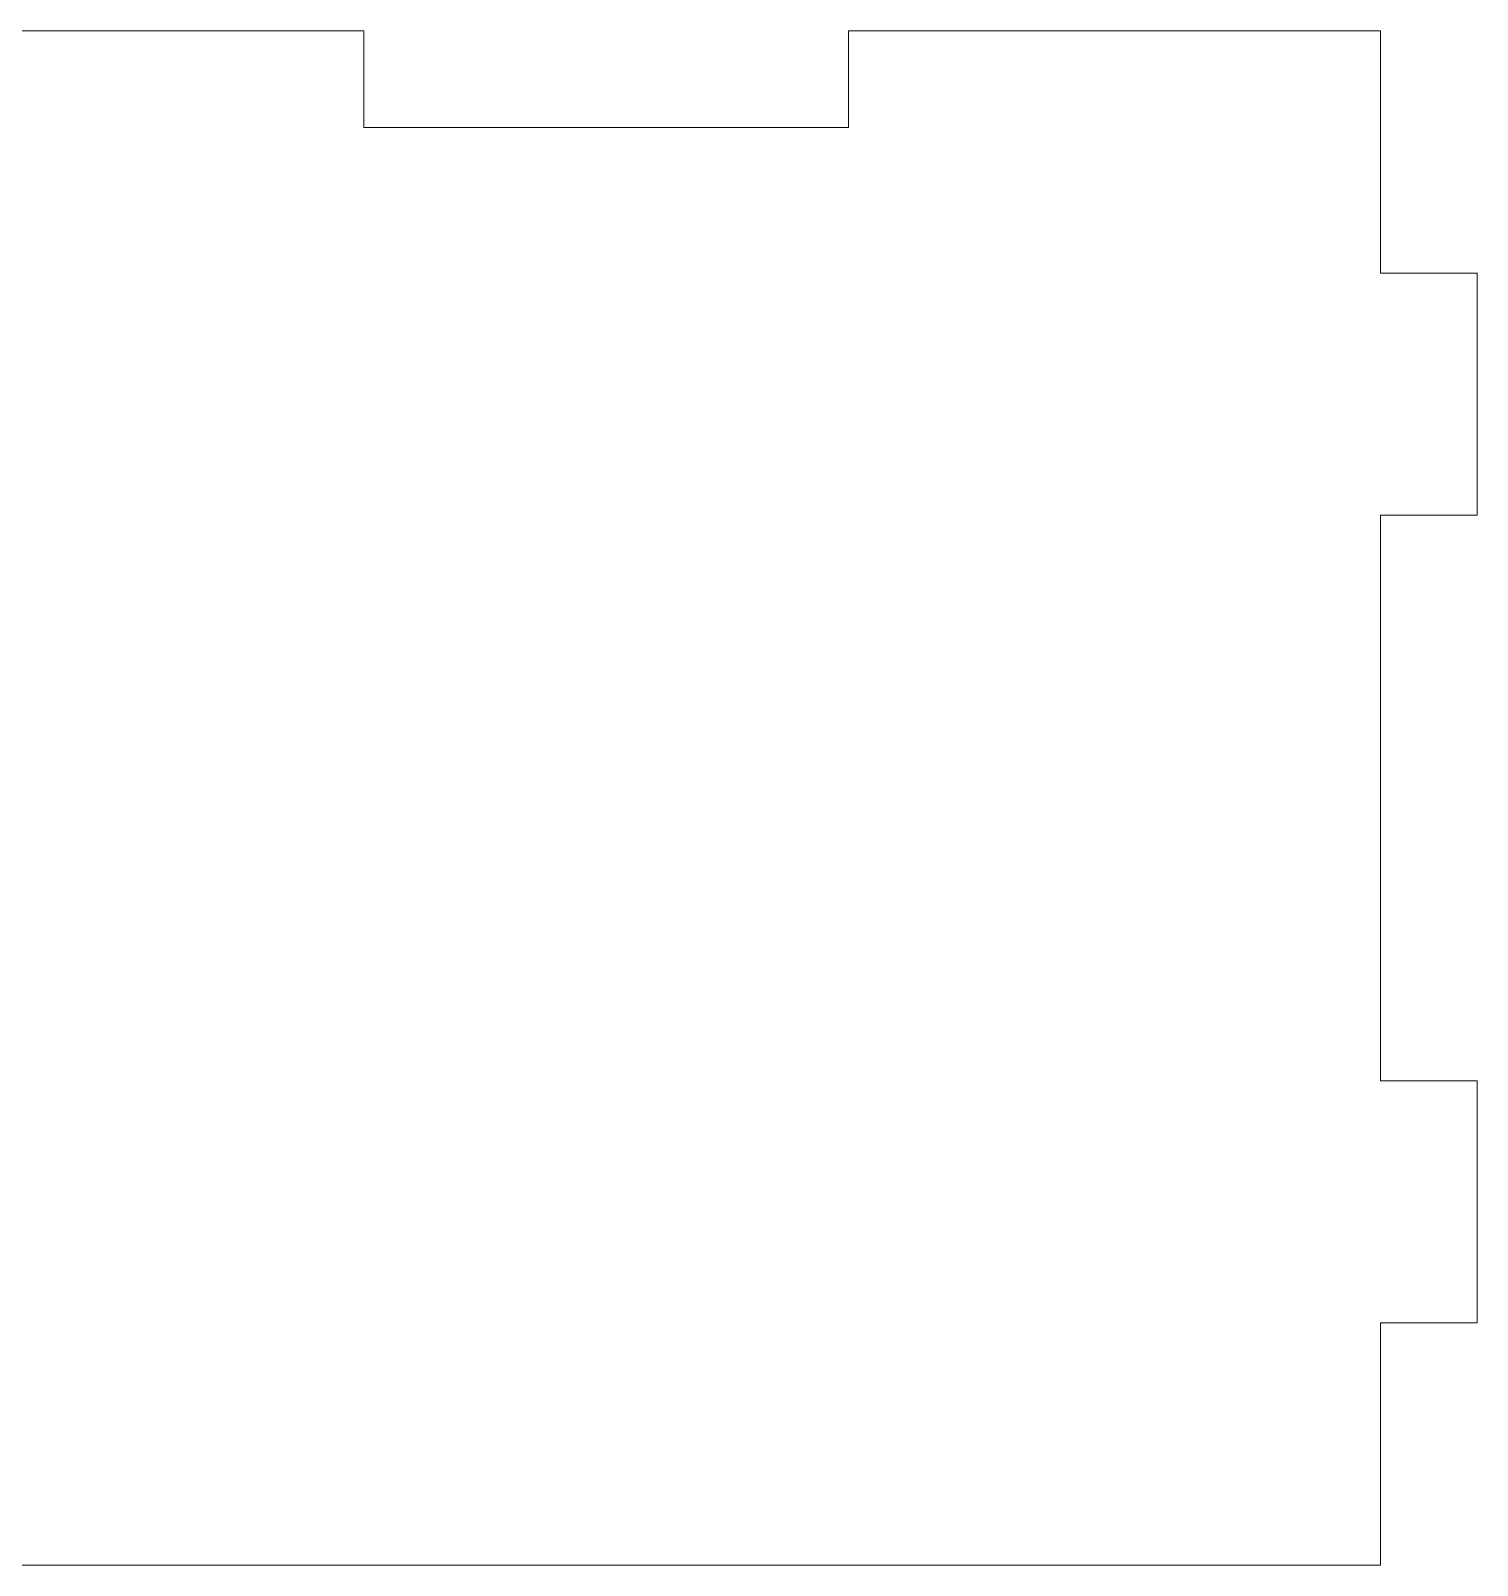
# Model space of a CAD drawing. Header units: millimetres. Extents: x -310 to 676, y -419 to 250.
# Drawn here: x 317.8 to 384.9, y -307.7 to -236.4 of the extents above; entities that cross this region are included whole.
import ezdxf

# ---------------------------------------------------------------- set-up
doc = ezdxf.new("R2010")
doc.units = ezdxf.units.MM
doc.header["$MEASUREMENT"] = 0
doc.layers.add('Layer 1', color=7, linetype='Continuous')

msp = doc.modelspace()

# ---------------------------------------------------------------- linework, layer by layer
at = {"layer": 'Layer 1', "lineweight": 5}
msp.add_open_spline([(380.3961, -285.1955), (380.3961, -285.1955), (384.8959, -285.1955), (384.8959, -285.1955), (384.8959, -285.1955), (384.8959, -285.1955), (384.8959, -296.4458), (384.8959, -296.4458), (384.8959, -296.4458), (384.8959, -296.4458), (380.3961, -296.4458), (380.3961, -296.4458), (380.3961, -296.4458), (380.3961, -296.4458), (380.3961, -307.6961), (380.3961, -307.6961), (380.3961, -307.6961), (380.3961, -307.6961), (233.3979, -307.6961), (233.3979, -307.6961), (233.3979, -307.6961), (233.3979, -307.6961), (233.3979, -296.4458), (233.3979, -296.4458), (233.3979, -296.4458), (233.3979, -296.4458), (228.8981, -296.4458), (228.8981, -296.4458), (228.8981, -296.4458), (228.8981, -296.4458), (228.8981, -285.1955), (228.8981, -285.1955), (228.8981, -285.1955), (228.8981, -285.1955), (233.3979, -285.1955), (233.3979, -285.1955), (233.3979, -285.1955), (233.3979, -285.1955), (233.3979, -258.9449), (233.3979, -258.9449), (233.3979, -258.9449), (233.3979, -258.9449), (228.8981, -258.9449), (228.8981, -258.9449), (228.8981, -258.9449), (228.8981, -258.9449), (228.8981, -247.6964), (228.8981, -247.6964), (228.8981, -247.6964), (228.8981, -247.6964), (233.3979, -247.6964), (233.3979, -247.6964), (233.3979, -247.6964), (233.3979, -247.6964), (233.3979, -236.4459), (233.3979, -236.4459), (233.3979, -236.4459), (233.3979, -236.4459), (253.0453, -236.4459), (253.0453, -236.4459), (253.0453, -236.4459), (253.0453, -236.4459), (253.0453, -240.9451), (253.0453, -240.9451), (253.0453, -240.9451), (253.0453, -240.9451), (275.5442, -240.9451), (275.5442, -240.9451), (275.5442, -240.9451), (275.5442, -240.9451), (275.5442, -236.4459), (275.5442, -236.4459), (275.5442, -236.4459), (275.5442, -236.4459), (333.2146, -236.4459), (333.2146, -236.4459), (333.2146, -236.4459), (333.2146, -236.4459), (333.2146, -240.9451), (333.2146, -240.9451), (333.2146, -240.9451), (333.2146, -240.9451), (355.7135, -240.9451), (355.7135, -240.9451), (355.7135, -240.9451), (355.7135, -240.9451), (355.7135, -236.4459), (355.7135, -236.4459), (355.7135, -236.4459), (355.7135, -236.4459), (380.3961, -236.4459), (380.3961, -236.4459), (380.3961, -236.4459), (380.3961, -236.4459), (380.3961, -247.6964), (380.3961, -247.6964), (380.3961, -247.6964), (380.3961, -247.6964), (384.8959, -247.6964), (384.8959, -247.6964), (384.8959, -247.6964), (384.8959, -247.6964), (384.8959, -258.9449), (384.8959, -258.9449), (384.8959, -258.9449), (384.8959, -258.9449), (380.3961, -258.9449), (380.3961, -258.9449), (380.3961, -258.9449), (380.3961, -258.9449), (380.3961, -285.1955), (380.3961, -285.1955)], degree=3, knots=[0, 0, 0, 0, 0.0344828, 0.0344828, 0.0344828, 0.0344828, 0.0689655, 0.0689655, 0.0689655, 0.0689655, 0.1034483, 0.1034483, 0.1034483, 0.1034483, 0.137931, 0.137931, 0.137931, 0.137931, 0.1724138, 0.1724138, 0.1724138, 0.1724138, 0.2068966, 0.2068966, 0.2068966, 0.2068966, 0.2413793, 0.2413793, 0.2413793, 0.2413793, 0.2758621, 0.2758621, 0.2758621, 0.2758621, 0.3103448, 0.3103448, 0.3103448, 0.3103448, 0.3448276, 0.3448276, 0.3448276, 0.3448276, 0.3793103, 0.3793103, 0.3793103, 0.3793103, 0.4137931, 0.4137931, 0.4137931, 0.4137931, 0.4482759, 0.4482759, 0.4482759, 0.4482759, 0.4827586, 0.4827586, 0.4827586, 0.4827586, 0.5172414, 0.5172414, 0.5172414, 0.5172414, 0.5517241, 0.5517241, 0.5517241, 0.5517241, 0.5862069, 0.5862069, 0.5862069, 0.5862069, 0.6206897, 0.6206897, 0.6206897, 0.6206897, 0.6551724, 0.6551724, 0.6551724, 0.6551724, 0.6896552, 0.6896552, 0.6896552, 0.6896552, 0.7241379, 0.7241379, 0.7241379, 0.7241379, 0.7586207, 0.7586207, 0.7586207, 0.7586207, 0.7931034, 0.7931034, 0.7931034, 0.7931034, 0.8275862, 0.8275862, 0.8275862, 0.8275862, 0.862069, 0.862069, 0.862069, 0.862069, 0.8965517, 0.8965517, 0.8965517, 0.8965517, 0.9310345, 0.9310345, 0.9310345, 0.9310345, 1, 1, 1, 1], dxfattribs=at)

doc.saveas('drawing.dxf')
